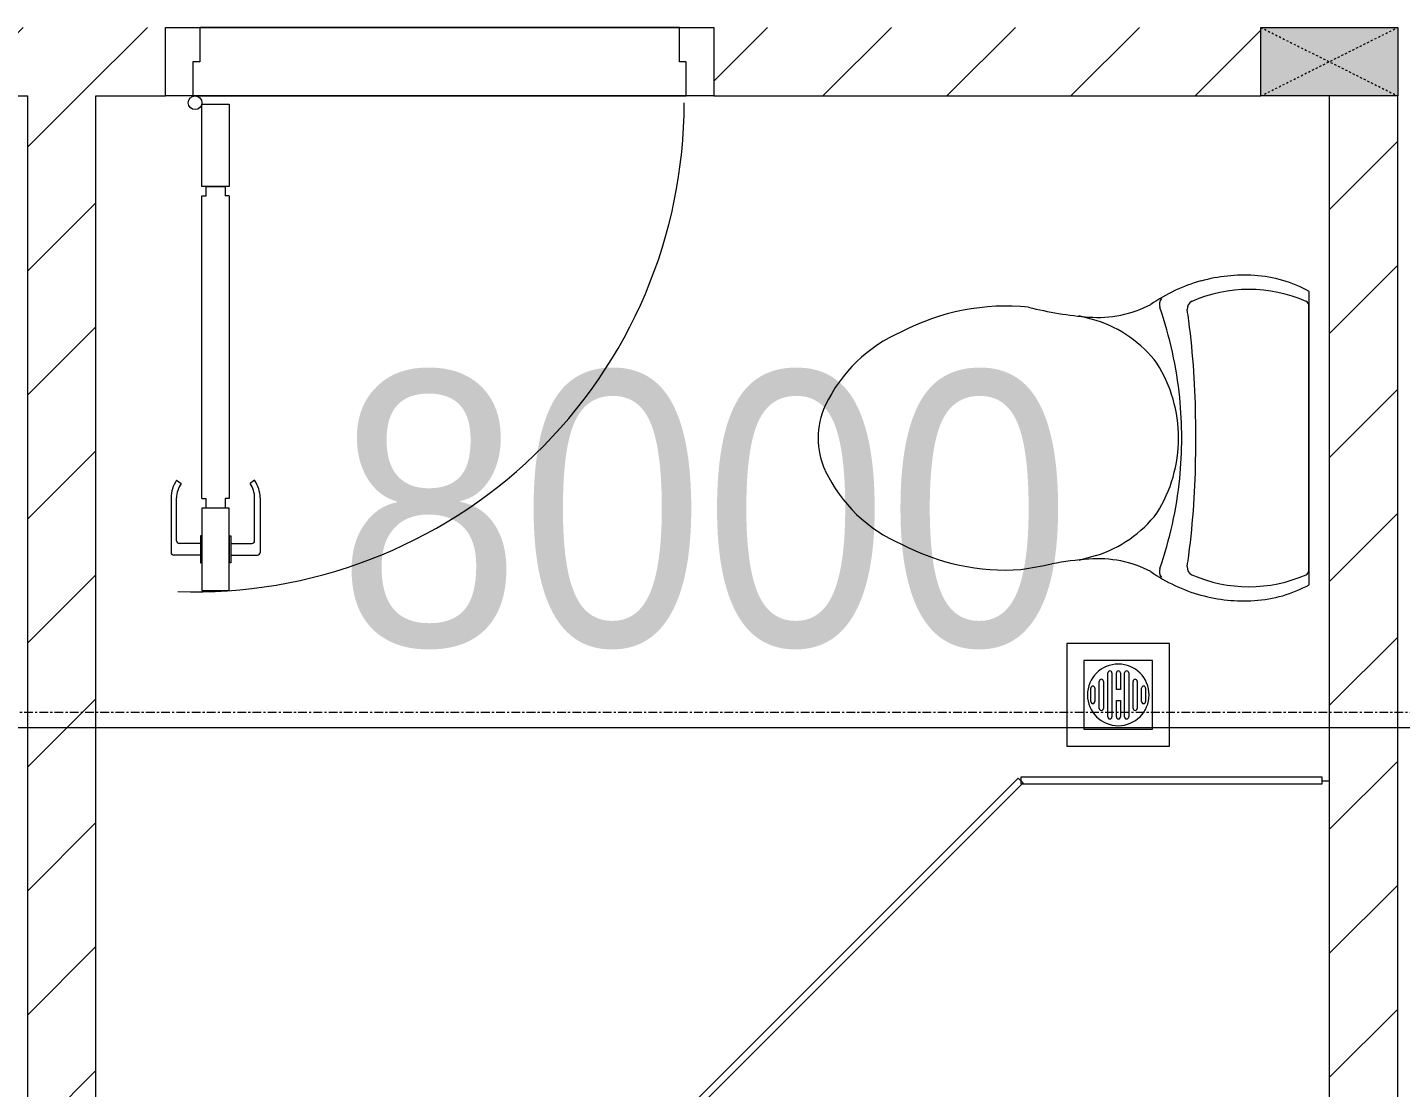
# Model space of a CAD drawing. Header units: millimetres. Extents: x 1591 to 239243, y -15958 to 82755.
# Drawn here: x 166051 to 168056, y 38689 to 40237 of the extents above; entities that cross this region are included whole.
import ezdxf

# ---------------------------------------------------------------- set-up
doc = ezdxf.new("R2010")
doc.units = ezdxf.units.MM
doc.linetypes.add('Dash_2_', pattern=[6, 3, -3])
doc.linetypes.add('Grid Line', pattern=[22.225, 12.7, -3.175, 3.175, -3.175])
for name, color, linetype, lineweight in [('0-1', 250, 'Continuous', 5), ('A-ANNO-DIMS', 211, 'Continuous', 9), ('A-ANNO-DIMS-160', 211, 'Continuous', 9), ('A-DETL-GENF-1', 9, 'Continuous', 9), ('A-DOOR-1', 254, 'Continuous', 9), ('A-DOOR-2', 9, 'Continuous', 9), ('A-FLOR-2', 9, 'Continuous', 9), ('A-GLAZ-CURT-1', 254, 'Continuous', 9), ('A-GLAZ-CURT-2', 9, 'Continuous', 9), ('A-WALL-1', 253, 'Continuous', 18), ('A-WALL-2', 9, 'Continuous', 9), ('A-WALL-PATT-1', 10, 'Continuous', 9), ('M-EQPM-1', 254, 'Continuous', 9), ('P-SANR-FIXT-1', 254, 'Continuous', 9), ('S-COLS', 52, 'Continuous', 9), ('S-COLS-4', 254, 'Continuous', 9), ('S-COLS-5', 253, 'Continuous', 18), ('S-COLS-HDLN-1', 9, 'Dash_2_', 9), ('S-GRID-1', 1, 'Grid Line', 9)]:
    doc.layers.add(name, color=color, linetype=linetype, lineweight=lineweight)
doc.styles.add('UTM Avo', font='UTM Avo.ttf', dxfattribs={"width": 0.9, "height": 400})
doc.dimstyles.new('1_Dim_chi_tiet_2_5', dxfattribs={"dimscale": 304.8, "dimtxt": 399.720379, "dimasz": 0.629921, "dimexe": 0.524934, "dimexo": 0.0625, "dimgap": 0.052493, "dimtad": 1, "dimdec": 0, "dimrnd": 5, "dimzin": 0, "dimdsep": 46, "dimtxsty": 'UTM Avo', "dimblk1": 'OBLIQUE', "dimblk2": 'OBLIQUE', "dimsah": 1, "dimcen": 0.09, "dimdle": 0.524934, "dimazin": 0, "dimtfac": 1, "dimtdec": 4, "dimtix": 1, "dimtmove": 0, "dimatfit": 3, "dimfxl": 1.049869, "dimfxlon": 1, "dimtvp": 1, "dimtolj": 1, "dimtzin": 0, "dimarcsym": 2})
pattern_1 = [(45, (0, 0), (-90.50967, 90.50967), [])]

# ---------------------------------------------------------------- blocks, each defined once
blk = doc.blocks.new('DOOR_CW_01 CANH MO-PANEL KINH - DIG_02-800x2200-CỬA NHÔM KÍNH-401063-TKCS_MB TẦNG 5')
at = {"layer": 'A-DETL-GENF-1'}
for p, q in [((-347, -182), (-347, -62)), ((-347, -62), (-307, -62)), ((-307, -62), (-307, -182)), ((-307, -182), (-347, -182)), ((-347, -196), (-341, -196)), ((-347, -638), (-347, -196)), ((-341, -196), (-341, -182)), ((-341, -182), (-313, -182)), ((-313, -182), (-313, -196)), ((-307, -196), (-313, -196)), ((-307, -196), (-307, -638)), ((-383.9, -611.2), (-377.3, -615.8)), ((-270.1, -611.2), (-276.7, -615.8)), ((-392, -637), (-392, -716.5)), ((-384, -699.5), (-384, -637)), ((-347, -638), (-341, -638)), ((-341, -652), (-341, -638)), ((-307, -638), (-313, -638)), ((-313, -638), (-313, -652)), ((-270, -699.5), (-270, -637)), ((-262, -637), (-262, -716.5)), ((-307, -652), (-347, -652)), ((-347, -652), (-347, -772)), ((-313, -652), (-341, -652)), ((-307, -772), (-307, -652)), ((-349, -692.2), (-349, -731.8)), ((-347, -692.2), (-349, -692.2)), ((-347, -692.2), (-347, -731.8)), ((-307, -692.2), (-307, -731.8)), ((-307, -692.2), (-305, -692.2)), ((-305, -692.2), (-305, -731.8)), ((-349, -720.5), (-388, -720.5)), ((-349, -703.5), (-380, -703.5)), ((-305, -703.5), (-274, -703.5)), ((-305, -720.5), (-266, -720.5)), ((-349, -731.8), (-347, -731.8)), ((-305, -731.8), (-307, -731.8)), ((-347, -772), (-307, -772))]:
    blk.add_line(p, q, dxfattribs=at)
blk.add_circle((-357, -60), 10, dxfattribs=at)
for centre, radius, start, end in [((-357, -60), 714, 268, 0), ((-347, -637), 45, 145, 180), ((-347, -637), 37, 145, 180), ((-307, -637), 37, 0, 35), ((-307, -637), 45, 360, 35), ((-380, -699.5), 4, 180, 270), ((-274, -699.5), 4, 270, 0), ((-388, -716.5), 4, 180, 270), ((-266, -716.5), 4, 270, 0)]:
    blk.add_arc(centre, radius, start, end, dxfattribs=at)
at = {"layer": 'A-DOOR-2'}
for p, q in [((-400, -50), (-400, 50)), ((-400, 50), (-350, 50)), ((-350, 50), (-350, 0)), ((350, 0), (350, 50)), ((350, 50), (400, 50)), ((400, 50), (400, -50)), ((-360, 0), (-360, -50)), ((-350, 0), (-360, 0)), ((360, 0), (350, 0)), ((360, -50), (360, 0)), ((-360, -50), (-400, -50)), ((-357, -50), (-332, -50)), ((400, -50), (360, -50))]:
    blk.add_line(p, q, dxfattribs=at)
blk = doc.blocks.new('TOILET - TOILET-348229-TKCS_MB TẦNG 5')
at = {"layer": 'P-SANR-FIXT-1'}
for p, q in [((214.2, -19.1), (-214.2, -19.1)), ((194, -19.9), (-194, -19.9)), ((-171.7, -330.3), (-178.6, -355.5)), ((171.7, -330.3), (178.6, -355.5))]:
    blk.add_line(p, q, dxfattribs=at)
for centre, radius, start, end in [((-46.1, -111.1), 191.6, 151.2809, 176.4513), ((-193.7, -26.4), 6.48, 92.3168, 156.2862), ((193.7, -26.4), 6.48, 23.7138, 87.6832), ((46.1, -111.1), 191.6, 3.5487, 28.7191), ((-9.8, -107.2), 207.3, 156.2862, 203.7138), ((9.8, -107.2), 207.3, 336.2862, 23.7138), ((1.9, -114.1), 239.7, 176.4513, 195.2961), ((-1.9, -114.1), 239.7, 344.7039, 3.5487), ((-4, -115.7), 233.6, 195.2961, 215.2147), ((4, -115.7), 233.6, 324.7853, 344.7039), ((-189.1, -185.5), 11.7, 205.4105, 277.5788), ((178.9, -2951.3), 2778.4, 97.2351, 97.5788), ((-14.3, -1400.4), 1215.6, 90.3974, 97.407), ((0, -3462.8), 3278, 89.6026, 90.3974), ((14.3, -1400.4), 1215.6, 82.593, 89.6026), ((-178.9, -2951.3), 2778.4, 82.4212, 82.7649), ((189.1, -185.5), 11.7, 262.4212, 334.5895), ((0.6, -792.1), 586.9, 95.8322, 108.9927), ((0, -416), 206.1, 90, 122.0732), ((0, -786.7), 581.5, 84.1678, 95.8322), ((0, -416), 206.1, 57.9268, 90), ((-0.6, -792.1), 586.9, 71.0073, 84.1678), ((-195, -224.1), 13.8, 230.6724, 288.9927), ((195, -224.1), 13.8, 251.0073, 309.3276), ((-343.5, -327.4), 167.3, 355.4559, 27.38), ((-0.4, -384), 179.5, 127.4036, 162.5964), ((0.4, -384), 179.5, 17.4036, 52.5964), ((343.5, -327.4), 167.3, 152.62, 184.5441), ((-719.2, -297.5), 544.3, 346.0536, 355.4559), ((719.2, -297.5), 544.3, 184.5441, 190.2879), ((-1948.3, -805.1), 2171.2, 9.681, 10.8949), ((137.1, -461.2), 329.8, 174.3487, 207.6878), ((-137.1, -461.2), 329.8, 332.3122, 3.6835), ((45.1, -528.6), 217.6, 203.2216, 244.7718), ((-45.1, -528.6), 217.6, 295.2282, 336.7784), ((0, -624.4), 111.7, 244.7718, 295.2282)]:
    blk.add_arc(centre, radius, start, end, dxfattribs=at)
blk = doc.blocks.new('THU NUOC - THU NUOC-461820-TKCS_MB TẦNG 5')
at = {"layer": 'M-EQPM-1'}
for p, q in [((-66.3, 70.6), (-66.3, -79.4)), ((83.7, 70.6), (-66.3, 70.6)), ((83.7, -79.4), (83.7, 70.6)), ((58.7, 45.6), (-41.3, 45.6)), ((-41.3, 45.6), (-41.3, -54.4)), ((58.7, -54.4), (58.7, 45.6)), ((-11, 23.3), (28.5, 23.3)), ((-1.1, 35.6), (18.5, 35.6)), ((18.5, 29.6), (-1.1, 29.6)), ((-23.3, 10.8), (40.9, 10.8)), ((40.9, 4.8), (-23.3, 4.8)), ((28.5, 17.3), (-11, 17.3)), ((-23.3, -1.2), (0.7, -1.2)), ((0.7, -7.2), (-23.3, -7.2)), ((-23.3, -13.6), (40.9, -13.6)), ((40.9, -19.6), (-23.3, -19.6)), ((0.7, -1.2), (0.7, -7.2)), ((16.7, -1.2), (40.9, -1.2)), ((16.7, -7.2), (16.7, -1.2)), ((40.9, -7.2), (16.7, -7.2)), ((-11, -26.1), (28.5, -26.1)), ((28.5, -32.1), (-11, -32.1)), ((-1.1, -38.5), (18.5, -38.5)), ((-41.3, -54.4), (58.7, -54.4)), ((18.5, -44.5), (-1.1, -44.5)), ((-66.3, -79.4), (83.7, -79.4))]:
    blk.add_line(p, q, dxfattribs=at)
for centre, radius, start, end in [((8.7, -4.4), 45, 0, 180), ((8.7, -4.4), 45, 0, 180), ((-11, 20.3), 3, 90, 270), ((-1.1, 32.6), 3, 90, 270), ((18.5, 32.6), 3, 270, 90), ((28.5, 20.3), 3, 270, 90), ((-23.3, 7.8), 3, 90, 270), ((40.9, 7.8), 3, 270, 90), ((8.7, -4.4), 45, 180, 360), ((8.7, -4.4), 45, 180, 360), ((-23.3, -4.2), 3, 90, 270), ((-23.3, -16.6), 3, 90, 270), ((40.9, -4.2), 3, 270, 90), ((40.9, -16.6), 3, 270, 90), ((-11, -29.1), 3, 90, 270), ((-1.1, -41.5), 3, 90, 270), ((18.5, -41.5), 3, 270, 90), ((28.5, -29.1), 3, 270, 90)]:
    blk.add_arc(centre, radius, start, end, dxfattribs=at)
blk = doc.blocks.new('System Panel - Glazed-901203-TKCS_MB TẦNG 5')
at = {"layer": 'A-GLAZ-CURT-2'}
for p, q in [((220.1, 5), (-220.1, 5)), ((-220.1, 5), (-220.1, -5)), ((220.1, -5), (220.1, 5)), ((-220.1, -5), (220.1, -5))]:
    blk.add_line(p, q, dxfattribs=at)
blk = doc.blocks.new('System Panel - Glazed-580253-TKCS_MB TẦNG 5')
at = {"layer": 'A-GLAZ-CURT-2'}
for p, q in [((352.2, 5), (-352.2, 5)), ((-352.2, 5), (-352.2, -5)), ((352.2, -5), (352.2, 5)), ((-352.2, -5), (352.2, -5))]:
    blk.add_line(p, q, dxfattribs=at)
blk = doc.blocks.new('G1_SOF - BO TRU - 100x200-746114-TKCS_MB TẦNG 5')
at = {"layer": 'S-COLS'}
blk.add_hatch(color=256, dxfattribs=at).paths.add_polyline_path([(50, -100), (50, 100), (-50, 100), (-50, -100)])
at = {"layer": 'S-COLS-5'}
for p, q in [((-50, 100), (50, 100)), ((-50, -100), (-50, 100)), ((50, 100), (50, -100)), ((50, -100), (-50, -100))]:
    blk.add_line(p, q, dxfattribs=at)
at = {"layer": 'S-COLS-HDLN-1'}
for p, q in [((50, -100), (-50, 100)), ((-50, -100), (50, 100))]:
    blk.add_line(p, q, dxfattribs=at)
blk = doc.blocks.new('NCV_TKTC_TANG 5_rvt-1-TKCS_MB TẦNG 5')
at = {"layer": 'A-WALL-PATT-1'}
h = blk.add_hatch(dxfattribs=at)
h.set_pattern_fill('FP_1', color=256, style=0, pattern_type=2)
h.set_pattern_definition(pattern_1)
h.paths.add_polyline_path([(61127.6, 40136.9), (61254.6, 40136.9), (61254.6, 40236.9), (61127.6, 40236.9), (61127.6, 40199.8)])
h.paths.add_polyline_path([(62552.6, 40136.9), (62552.6, 40236.9), (62154.6, 40236.9), (62154.6, 40136.9)])
h.paths.add_polyline_path([(64052.6, 40136.9), (64254.2, 40136.9), (64253, 40236.9), (63954.6, 40236.9), (63954.6, 40136.9)])
h.paths.add_polyline_path([(63054.6, 40136.9), (63053, 40236.9), (62752.6, 40236.9), (62752.6, 40136.9)])
h.paths.add_polyline_path([(65852.6, 40136.9), (65852.6, 40236.9), (65054.2, 40236.9), (65054.2, 40136.9), (65787.6, 40136.9)])
h = blk.add_hatch(dxfattribs=at)
h.set_pattern_fill('FP_1', color=256, style=0, pattern_type=2)
h.set_pattern_definition(pattern_1)
h.paths.add_polyline_path([(64152.6, 38186.9), (64152.6, 40136.9), (64052.6, 40136.9), (64052.6, 38186.9), (64148, 38186.9)])
h = blk.add_hatch(dxfattribs=at)
h.set_pattern_fill('FP_1', color=256, style=0, pattern_type=2)
h.set_pattern_definition(pattern_1)
h.paths.add_polyline_path([(65952.6, 35737.4), (66052.6, 35737.4), (66052.6, 37736.9), (65952.6, 37736.9), (65952.6, 35737.4)])
h.paths.add_polyline_path([(65952.6, 37836.9), (66052.6, 37836.9), (66052.6, 40136.9), (65952.6, 40136.9), (65952.6, 38432.1)])
at = {"layer": 'A-FLOR-2'}
for p, q in [((64304.2, 40236.9), (65004.2, 40236.9)), ((65004.2, 40236.9), (64304.2, 40236.9)), ((64294.2, 40136.9), (65014.2, 40136.9)), ((65942.6, 39136.9), (65952.6, 39136.9))]:
    blk.add_line(p, q, dxfattribs=at)
at = {"layer": 'A-WALL-1'}
for p, q in [((63954.6, 40136.9), (64052.6, 40136.9)), ((64052.6, 40136.9), (64052.6, 38186.9)), ((64152.6, 40136.9), (64254.2, 40136.9)), ((64152.6, 38186.9), (64152.6, 40136.9)), ((65054.2, 40136.9), (65852.6, 40136.9)), ((65952.6, 40136.9), (65952.6, 37836.9)), ((66052.6, 37836.9), (66052.6, 40136.9))]:
    blk.add_line(p, q, dxfattribs=at)
at = {"layer": 'A-WALL-2'}
blk.add_line((65014.2, 40136.9), (64294.2, 40136.9), dxfattribs=at)
at = {"layer": 'A-DOOR-1'}
blk.add_blockref('DOOR_CW_01 CANH MO-PANEL KINH - DIG_02-800x2200-CỬA NHÔM KÍNH-401063-TKCS_MB TẦNG 5', (64654.2, 40186.9), dxfattribs=at)
at = {"layer": 'A-GLAZ-CURT-1'}
for name, p, rotation in [('System Panel - Glazed-580253-TKCS_MB TẦNG 5', (65253.2, 38888.3), 225.0000000000003), ('System Panel - Glazed-901203-TKCS_MB TẦNG 5', (65722.4, 39137.4), 180)]:
    blk.add_blockref(name, p, dxfattribs=dict(at, rotation=rotation))
at = {"layer": 'M-EQPM-1', "rotation": 270.0000000000008}
blk.add_blockref('THU NUOC - THU NUOC-461820-TKCS_MB TẦNG 5', (65649.1, 39271.1), dxfattribs=at)
at = {"layer": 'P-SANR-FIXT-1', "rotation": 269.9999999999998}
blk.add_blockref('TOILET - TOILET-348229-TKCS_MB TẦNG 5', (65942.6, 39637.4), dxfattribs=at)
at = {"layer": 'S-COLS-4', "rotation": 270.0000000000007}
blk.add_blockref('G1_SOF - BO TRU - 100x200-746114-TKCS_MB TẦNG 5', (65952.6, 40186.9), dxfattribs=at)
blk = doc.blocks.new('DIMBLOCK45-TKCS_MB TẦNG 5')
at = {"layer": 'A-ANNO-DIMS-160'}
for p, q in [((163051.4, 39534.8), (163051.4, 39054.8)), ((163051.4, 39214.8), (163051.4, 39534.8)), ((171051.4, 39534.8), (171051.4, 39054.8)), ((171051.4, 39214.8), (171051.4, 39534.8)), ((162891.4, 39214.8), (171211.4, 39214.8))]:
    blk.add_line(p, q, dxfattribs=at)
at = {"layer": 'A-ANNO-DIMS-160', "lineweight": 25}
for p, q in [((163051.4, 39214.8), (163147.4, 39310.8)), ((171051.4, 39214.8), (171147.4, 39310.8)), ((163051.4, 39214.8), (162955.4, 39118.8)), ((171051.4, 39214.8), (170955.4, 39118.8))]:
    blk.add_line(p, q, dxfattribs=at)
at = {"layer": 'A-ANNO-DIMS-160', "color": 0, "insert": (166503.6, 39734.4), "char_height": 400, "width": 1314.636, "attachment_point": 1, "line_spacing_factor": 1.110334, "style": 'UTM Avo'}
blk.add_mtext('8000', dxfattribs=at)
blk = doc.blocks.new('_Oblique')
at = {"color": 0, "linetype": 'ByBlock', "lineweight": -2}
blk.add_line((-0.5, -0.5), (0.5, 0.5), dxfattribs=at)
blk = doc.blocks.new('DIMBLOCK91-TKCS_MB TẦNG 5')
at = {"layer": 'A-ANNO-DIMS-160'}
for p, q in [((165878.1, 44496.1), (165878.1, 35577.4)), ((166198.1, 44336.1), (165718.1, 44336.1)), ((165878.1, 44336.1), (166198.1, 44336.1)), ((166198.1, 35737.4), (165718.1, 35737.4)), ((165878.1, 35737.4), (166198.1, 35737.4))]:
    blk.add_line(p, q, dxfattribs=at)
at = {"layer": 'A-ANNO-DIMS-160', "lineweight": 25}
for p, q in [((165878.1, 44336.1), (165782.1, 44432.1)), ((165878.1, 44336.1), (165974.1, 44240.1)), ((165878.1, 35737.4), (165782.1, 35833.4)), ((165878.1, 35737.4), (165974.1, 35641.4))]:
    blk.add_line(p, q, dxfattribs=at)
at = {"layer": 'A-ANNO-DIMS-160', "color": 0, "insert": (165358.4, 39489), "char_height": 400, "width": 1314.636, "attachment_point": 1, "rotation": 90, "line_spacing_factor": 1.110334, "style": 'UTM Avo'}
blk.add_mtext('8600', dxfattribs=at)

msp = doc.modelspace()

# ---------------------------------------------------------------- linework, layer by layer
at = {"layer": 'S-GRID-1'}
msp.add_line((229978.4, 39236.9), (136410.9, 39236.9), dxfattribs=at)

# ---------------------------------------------------------------- block references
at = {"layer": '0-1'}
msp.add_blockref('NCV_TKTC_TANG 5_rvt-1-TKCS_MB TẦNG 5', (101998.8, 0), dxfattribs=at)

# ---------------------------------------------------------------- dimensions: what is measured, and where the dimension line sits
at = {"layer": 'A-ANNO-DIMS'}
dim = msp.add_linear_dim(base=(165878.1, 35737.4), p1=(166198.1, 44336.1), p2=(166198.1, 35737.4), angle=90, dimstyle='1_Dim_chi_tiet_2_5', override={"dimpost": '<>', "dimfxl": 8598.760351}, dxfattribs=at)
dim.commit()
dim.dimension.update_dxf_attribs({"geometry": 'DIMBLOCK91-TKCS_MB TẦNG 5', "text_midpoint": (165655.1, 40036.7)})
dim = msp.add_linear_dim(base=(171051.4, 39214.8), p1=(163051.4, 39534.8), p2=(171051.4, 39534.8), dimstyle='1_Dim_chi_tiet_2_5', override={"dimpost": '<>', "dimfxl": 8000}, dxfattribs=at)
dim.commit()
dim.dimension.update_dxf_attribs({"geometry": 'DIMBLOCK45-TKCS_MB TẦNG 5', "text_midpoint": (167051.4, 39437.8)})

doc.saveas('drawing.dxf')
